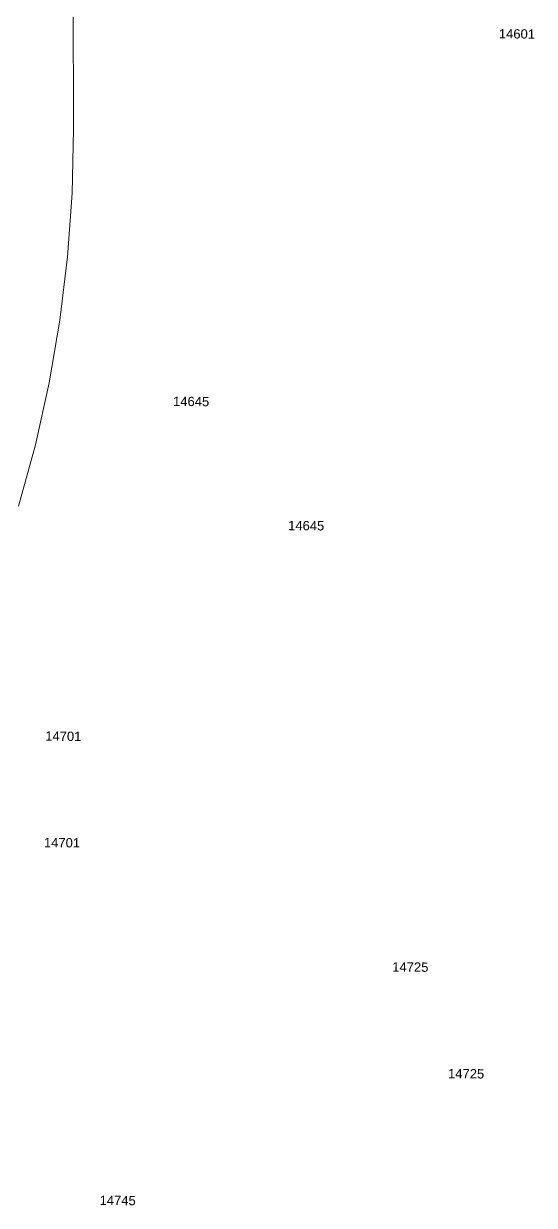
# Model space of a CAD drawing. Header units: feet. Extents: x 2808417 to 2820762, y 948624 to 970780.
# Drawn here: x 2814789 to 2815200, y 961725 to 962676 of the extents above; entities that cross this region are included whole.
import ezdxf
from ezdxf.enums import TextEntityAlignment as Align

# ---------------------------------------------------------------- set-up
doc = ezdxf.new("R2010")
doc.units = ezdxf.units.FT
doc.header["$LTSCALE"] = 0.015
doc.header["$MEASUREMENT"] = 0
doc.layers.add('Dakota County Addresses', color=7, linetype='Continuous')
doc.layers.add('Dakota County Parcels', color=7, linetype='Continuous')
doc.styles.add('Dimensions 100', font='arial.ttf')

# ---------------------------------------------------------------- blocks, each defined once
blk = doc.blocks.new('ACMAP_ANN_TEMPLATE_Dakota County Addresses')
at = {"layer": 'Dakota County Addresses', "style": 'Dimensions 100'}
blk.add_attdef('DakotaCountyAddress', text='', height=50, dxfattribs=at).set_placement((0, 0), align=Align.CENTER)

msp = doc.modelspace()

# ---------------------------------------------------------------- linework, layer by layer
at = {"layer": 'Dakota County Parcels', "lineweight": 5}
msp.add_line((2814828.72, 962590.81), (2814827.84, 962887.13), dxfattribs=at)
msp.add_lwpolyline([(2814784.36, 962287.51), (2814797.97, 962336.94), (2814809.12, 962386.98), (2814817.79, 962437.52), (2814823.95, 962488.42), (2814827.6, 962539.56), (2814828.72, 962590.81)], dxfattribs=at)

# ---------------------------------------------------------------- block references
at = {"layer": 'Dakota County Addresses', "lineweight": 5, "xscale": 0.15, "yscale": 0.15, "zscale": 0.15, "rotation": 359.5015230000861}
for p, values in [((2815185.75, 962664.16), {'DakotaCountyAddress': '14601'}), ((2815185.75, 962664.16), {'DakotaCountyAddress': '14601'}), ((2815185.75, 962664.16), {'DakotaCountyAddress': '14601'}), ((2815185.75, 962664.16), {'DakotaCountyAddress': '14601'}), ((2815185.75, 962664.16), {'DakotaCountyAddress': '14601'}), ((2815185.75, 962664.16), {'DakotaCountyAddress': '14601'}), ((2815185.75, 962664.16), {'DakotaCountyAddress': '14601'}), ((2815185.75, 962664.16), {'DakotaCountyAddress': '14601'}), ((2815185.75, 962664.16), {'DakotaCountyAddress': '14601'}), ((2815185.75, 962664.16), {'DakotaCountyAddress': '14601'}), ((2815185.75, 962664.16), {'DakotaCountyAddress': '14601'}), ((2815185.75, 962664.16), {'DakotaCountyAddress': '14601'}), ((2815185.75, 962664.16), {'DakotaCountyAddress': '14601'}), ((2815185.75, 962664.16), {'DakotaCountyAddress': '14601'}), ((2815185.75, 962664.16), {'DakotaCountyAddress': '14601'}), ((2815185.75, 962664.16), {'DakotaCountyAddress': '14601'}), ((2815185.75, 962664.16), {'DakotaCountyAddress': '14601'}), ((2815185.75, 962664.16), {'DakotaCountyAddress': '14601'}), ((2815185.75, 962664.16), {'DakotaCountyAddress': '14601'}), ((2815185.75, 962664.16), {'DakotaCountyAddress': '14601'}), ((2815185.75, 962664.16), {'DakotaCountyAddress': '14601'}), ((2815185.75, 962664.16), {'DakotaCountyAddress': '14601'}), ((2815185.75, 962664.16), {'DakotaCountyAddress': '14601'}), ((2815185.75, 962664.16), {'DakotaCountyAddress': '14601'}), ((2815185.75, 962664.16), {'DakotaCountyAddress': '14601'}), ((2815185.75, 962664.16), {'DakotaCountyAddress': '14601'}), ((2815185.75, 962664.16), {'DakotaCountyAddress': '14601'}), ((2815185.75, 962664.16), {'DakotaCountyAddress': '14601'}), ((2815185.75, 962664.16), {'DakotaCountyAddress': '14601'}), ((2815185.75, 962664.16), {'DakotaCountyAddress': '14601'}), ((2815185.75, 962664.16), {'DakotaCountyAddress': '14601'}), ((2815185.75, 962664.16), {'DakotaCountyAddress': '14601'}), ((2815185.75, 962664.16), {'DakotaCountyAddress': '14601'}), ((2815185.75, 962664.16), {'DakotaCountyAddress': '14601'}), ((2815185.75, 962664.16), {'DakotaCountyAddress': '14601'}), ((2814923.38, 962368.21), {'DakotaCountyAddress': '14645'}), ((2814923.38, 962368.21), {'DakotaCountyAddress': '14645'}), ((2814923.38, 962368.21), {'DakotaCountyAddress': '14645'}), ((2814923.38, 962368.21), {'DakotaCountyAddress': '14645'}), ((2814923.38, 962368.21), {'DakotaCountyAddress': '14645'}), ((2814923.38, 962368.21), {'DakotaCountyAddress': '14645'}), ((2814923.38, 962368.21), {'DakotaCountyAddress': '14645'}), ((2814923.38, 962368.21), {'DakotaCountyAddress': '14645'}), ((2814923.38, 962368.21), {'DakotaCountyAddress': '14645'}), ((2814923.38, 962368.21), {'DakotaCountyAddress': '14645'}), ((2814923.38, 962368.21), {'DakotaCountyAddress': '14645'}), ((2814923.38, 962368.21), {'DakotaCountyAddress': '14645'}), ((2814923.38, 962368.21), {'DakotaCountyAddress': '14645'}), ((2814923.38, 962368.21), {'DakotaCountyAddress': '14645'}), ((2814923.38, 962368.21), {'DakotaCountyAddress': '14645'}), ((2814923.38, 962368.21), {'DakotaCountyAddress': '14645'}), ((2814923.38, 962368.21), {'DakotaCountyAddress': '14645'}), ((2814923.38, 962368.21), {'DakotaCountyAddress': '14645'}), ((2814923.38, 962368.21), {'DakotaCountyAddress': '14645'}), ((2814923.38, 962368.21), {'DakotaCountyAddress': '14645'}), ((2814923.38, 962368.21), {'DakotaCountyAddress': '14645'}), ((2814923.38, 962368.21), {'DakotaCountyAddress': '14645'}), ((2814923.38, 962368.21), {'DakotaCountyAddress': '14645'}), ((2814923.38, 962368.21), {'DakotaCountyAddress': '14645'}), ((2814923.38, 962368.21), {'DakotaCountyAddress': '14645'}), ((2814923.38, 962368.21), {'DakotaCountyAddress': '14645'}), ((2814923.38, 962368.21), {'DakotaCountyAddress': '14645'}), ((2814923.38, 962368.21), {'DakotaCountyAddress': '14645'}), ((2814923.38, 962368.21), {'DakotaCountyAddress': '14645'}), ((2814923.38, 962368.21), {'DakotaCountyAddress': '14645'}), ((2814923.38, 962368.21), {'DakotaCountyAddress': '14645'}), ((2815016.04, 962268.19), {'DakotaCountyAddress': '14645'}), ((2815016.04, 962268.19), {'DakotaCountyAddress': '14645'}), ((2815016.04, 962268.19), {'DakotaCountyAddress': '14645'}), ((2815016.04, 962268.19), {'DakotaCountyAddress': '14645'}), ((2815016.04, 962268.19), {'DakotaCountyAddress': '14645'}), ((2815016.04, 962268.19), {'DakotaCountyAddress': '14645'}), ((2815016.04, 962268.19), {'DakotaCountyAddress': '14645'}), ((2815016.04, 962268.19), {'DakotaCountyAddress': '14645'}), ((2815016.04, 962268.19), {'DakotaCountyAddress': '14645'}), ((2815016.04, 962268.19), {'DakotaCountyAddress': '14645'}), ((2815016.04, 962268.19), {'DakotaCountyAddress': '14645'}), ((2815016.04, 962268.19), {'DakotaCountyAddress': '14645'}), ((2815016.04, 962268.19), {'DakotaCountyAddress': '14645'}), ((2815016.04, 962268.19), {'DakotaCountyAddress': '14645'}), ((2815016.04, 962268.19), {'DakotaCountyAddress': '14645'}), ((2815016.04, 962268.19), {'DakotaCountyAddress': '14645'}), ((2815016.04, 962268.19), {'DakotaCountyAddress': '14645'}), ((2815016.04, 962268.19), {'DakotaCountyAddress': '14645'}), ((2815016.04, 962268.19), {'DakotaCountyAddress': '14645'}), ((2815016.04, 962268.19), {'DakotaCountyAddress': '14645'}), ((2815016.04, 962268.19), {'DakotaCountyAddress': '14645'}), ((2815016.04, 962268.19), {'DakotaCountyAddress': '14645'}), ((2815016.04, 962268.19), {'DakotaCountyAddress': '14645'}), ((2815016.04, 962268.19), {'DakotaCountyAddress': '14645'}), ((2815016.04, 962268.19), {'DakotaCountyAddress': '14645'}), ((2815016.04, 962268.19), {'DakotaCountyAddress': '14645'}), ((2815016.04, 962268.19), {'DakotaCountyAddress': '14645'}), ((2815016.04, 962268.19), {'DakotaCountyAddress': '14645'}), ((2815016.04, 962268.19), {'DakotaCountyAddress': '14645'}), ((2815016.04, 962268.19), {'DakotaCountyAddress': '14645'}), ((2815016.04, 962268.19), {'DakotaCountyAddress': '14645'}), ((2815016.04, 962268.19), {'DakotaCountyAddress': '14645'}), ((2815016.04, 962268.19), {'DakotaCountyAddress': '14645'}), ((2815016.04, 962268.19), {'DakotaCountyAddress': '14645'}), ((2815016.04, 962268.19), {'DakotaCountyAddress': '14645'}), ((2815016.04, 962268.19), {'DakotaCountyAddress': '14645'}), ((2815016.04, 962268.19), {'DakotaCountyAddress': '14645'}), ((2815016.04, 962268.19), {'DakotaCountyAddress': '14645'}), ((2815016.04, 962268.19), {'DakotaCountyAddress': '14645'}), ((2815016.04, 962268.19), {'DakotaCountyAddress': '14645'}), ((2815016.04, 962268.19), {'DakotaCountyAddress': '14645'}), ((2815016.04, 962268.19), {'DakotaCountyAddress': '14645'}), ((2815016.04, 962268.19), {'DakotaCountyAddress': '14645'}), ((2815016.04, 962268.19), {'DakotaCountyAddress': '14645'}), ((2814820.46, 962098.65), {'DakotaCountyAddress': '14701'}), ((2814820.46, 962098.65), {'DakotaCountyAddress': '14701'}), ((2814820.46, 962098.65), {'DakotaCountyAddress': '14701'}), ((2814820.46, 962098.65), {'DakotaCountyAddress': '14701'}), ((2814820.46, 962098.65), {'DakotaCountyAddress': '14701'}), ((2814820.46, 962098.65), {'DakotaCountyAddress': '14701'}), ((2814820.46, 962098.65), {'DakotaCountyAddress': '14701'}), ((2814820.46, 962098.65), {'DakotaCountyAddress': '14701'}), ((2814820.46, 962098.65), {'DakotaCountyAddress': '14701'}), ((2814820.46, 962098.65), {'DakotaCountyAddress': '14701'}), ((2814820.46, 962098.65), {'DakotaCountyAddress': '14701'}), ((2814820.46, 962098.65), {'DakotaCountyAddress': '14701'}), ((2814820.46, 962098.65), {'DakotaCountyAddress': '14701'}), ((2814820.46, 962098.65), {'DakotaCountyAddress': '14701'}), ((2814820.46, 962098.65), {'DakotaCountyAddress': '14701'}), ((2814820.46, 962098.65), {'DakotaCountyAddress': '14701'}), ((2814820.46, 962098.65), {'DakotaCountyAddress': '14701'}), ((2814820.46, 962098.65), {'DakotaCountyAddress': '14701'}), ((2814820.46, 962098.65), {'DakotaCountyAddress': '14701'}), ((2814820.46, 962098.65), {'DakotaCountyAddress': '14701'}), ((2814820.46, 962098.65), {'DakotaCountyAddress': '14701'}), ((2814820.46, 962098.65), {'DakotaCountyAddress': '14701'}), ((2814820.46, 962098.65), {'DakotaCountyAddress': '14701'}), ((2814820.46, 962098.65), {'DakotaCountyAddress': '14701'}), ((2814820.46, 962098.65), {'DakotaCountyAddress': '14701'}), ((2814820.46, 962098.65), {'DakotaCountyAddress': '14701'}), ((2814820.46, 962098.65), {'DakotaCountyAddress': '14701'}), ((2814820.46, 962098.65), {'DakotaCountyAddress': '14701'}), ((2814820.46, 962098.65), {'DakotaCountyAddress': '14701'}), ((2814820.46, 962098.65), {'DakotaCountyAddress': '14701'}), ((2814819.4, 962012.91), {'DakotaCountyAddress': '14701'}), ((2814819.4, 962012.91), {'DakotaCountyAddress': '14701'}), ((2814819.4, 962012.91), {'DakotaCountyAddress': '14701'}), ((2814819.4, 962012.91), {'DakotaCountyAddress': '14701'}), ((2814819.4, 962012.91), {'DakotaCountyAddress': '14701'}), ((2814819.4, 962012.91), {'DakotaCountyAddress': '14701'}), ((2814819.4, 962012.91), {'DakotaCountyAddress': '14701'}), ((2814819.4, 962012.91), {'DakotaCountyAddress': '14701'}), ((2814819.4, 962012.91), {'DakotaCountyAddress': '14701'}), ((2814819.4, 962012.91), {'DakotaCountyAddress': '14701'}), ((2814819.4, 962012.91), {'DakotaCountyAddress': '14701'}), ((2814819.4, 962012.91), {'DakotaCountyAddress': '14701'}), ((2814819.4, 962012.91), {'DakotaCountyAddress': '14701'}), ((2814819.4, 962012.91), {'DakotaCountyAddress': '14701'}), ((2814819.4, 962012.91), {'DakotaCountyAddress': '14701'}), ((2814819.4, 962012.91), {'DakotaCountyAddress': '14701'}), ((2814819.4, 962012.91), {'DakotaCountyAddress': '14701'}), ((2814819.4, 962012.91), {'DakotaCountyAddress': '14701'}), ((2814819.4, 962012.91), {'DakotaCountyAddress': '14701'}), ((2814819.4, 962012.91), {'DakotaCountyAddress': '14701'}), ((2814819.4, 962012.91), {'DakotaCountyAddress': '14701'}), ((2814819.4, 962012.91), {'DakotaCountyAddress': '14701'}), ((2814819.4, 962012.91), {'DakotaCountyAddress': '14701'}), ((2814819.4, 962012.91), {'DakotaCountyAddress': '14701'}), ((2814819.4, 962012.91), {'DakotaCountyAddress': '14701'}), ((2814819.4, 962012.91), {'DakotaCountyAddress': '14701'}), ((2814819.4, 962012.91), {'DakotaCountyAddress': '14701'}), ((2814819.4, 962012.91), {'DakotaCountyAddress': '14701'}), ((2814819.4, 962012.91), {'DakotaCountyAddress': '14701'}), ((2814819.4, 962012.91), {'DakotaCountyAddress': '14701'}), ((2815099.88, 961912.79), {'DakotaCountyAddress': '14725'}), ((2815099.88, 961912.79), {'DakotaCountyAddress': '14725'}), ((2815099.88, 961912.79), {'DakotaCountyAddress': '14725'}), ((2815099.88, 961912.79), {'DakotaCountyAddress': '14725'}), ((2815099.88, 961912.79), {'DakotaCountyAddress': '14725'}), ((2815099.88, 961912.79), {'DakotaCountyAddress': '14725'}), ((2815099.88, 961912.79), {'DakotaCountyAddress': '14725'}), ((2815099.88, 961912.79), {'DakotaCountyAddress': '14725'}), ((2815099.88, 961912.79), {'DakotaCountyAddress': '14725'}), ((2815099.88, 961912.79), {'DakotaCountyAddress': '14725'}), ((2815099.88, 961912.79), {'DakotaCountyAddress': '14725'}), ((2815099.88, 961912.79), {'DakotaCountyAddress': '14725'}), ((2815099.88, 961912.79), {'DakotaCountyAddress': '14725'}), ((2815099.88, 961912.79), {'DakotaCountyAddress': '14725'}), ((2815099.88, 961912.79), {'DakotaCountyAddress': '14725'}), ((2815099.88, 961912.79), {'DakotaCountyAddress': '14725'}), ((2815099.88, 961912.79), {'DakotaCountyAddress': '14725'}), ((2815099.88, 961912.79), {'DakotaCountyAddress': '14725'}), ((2815099.88, 961912.79), {'DakotaCountyAddress': '14725'}), ((2815099.88, 961912.79), {'DakotaCountyAddress': '14725'}), ((2815099.88, 961912.79), {'DakotaCountyAddress': '14725'}), ((2815099.88, 961912.79), {'DakotaCountyAddress': '14725'}), ((2815099.88, 961912.79), {'DakotaCountyAddress': '14725'}), ((2815099.88, 961912.79), {'DakotaCountyAddress': '14725'}), ((2815099.88, 961912.79), {'DakotaCountyAddress': '14725'}), ((2815099.88, 961912.79), {'DakotaCountyAddress': '14725'}), ((2815099.88, 961912.79), {'DakotaCountyAddress': '14725'}), ((2815099.88, 961912.79), {'DakotaCountyAddress': '14725'}), ((2815099.88, 961912.79), {'DakotaCountyAddress': '14725'}), ((2815099.88, 961912.79), {'DakotaCountyAddress': '14725'}), ((2815144.83, 961826.9), {'DakotaCountyAddress': '14725'}), ((2815144.83, 961826.9), {'DakotaCountyAddress': '14725'}), ((2815144.83, 961826.9), {'DakotaCountyAddress': '14725'}), ((2815144.83, 961826.9), {'DakotaCountyAddress': '14725'}), ((2815144.83, 961826.9), {'DakotaCountyAddress': '14725'}), ((2815144.83, 961826.9), {'DakotaCountyAddress': '14725'}), ((2815144.83, 961826.9), {'DakotaCountyAddress': '14725'}), ((2815144.83, 961826.9), {'DakotaCountyAddress': '14725'}), ((2815144.83, 961826.9), {'DakotaCountyAddress': '14725'}), ((2815144.83, 961826.9), {'DakotaCountyAddress': '14725'}), ((2815144.83, 961826.9), {'DakotaCountyAddress': '14725'}), ((2815144.83, 961826.9), {'DakotaCountyAddress': '14725'}), ((2815144.83, 961826.9), {'DakotaCountyAddress': '14725'}), ((2815144.83, 961826.9), {'DakotaCountyAddress': '14725'}), ((2815144.83, 961826.9), {'DakotaCountyAddress': '14725'}), ((2815144.83, 961826.9), {'DakotaCountyAddress': '14725'}), ((2815144.83, 961826.9), {'DakotaCountyAddress': '14725'}), ((2815144.83, 961826.9), {'DakotaCountyAddress': '14725'}), ((2815144.83, 961826.9), {'DakotaCountyAddress': '14725'}), ((2815144.83, 961826.9), {'DakotaCountyAddress': '14725'}), ((2815144.83, 961826.9), {'DakotaCountyAddress': '14725'}), ((2815144.83, 961826.9), {'DakotaCountyAddress': '14725'}), ((2815144.83, 961826.9), {'DakotaCountyAddress': '14725'}), ((2815144.83, 961826.9), {'DakotaCountyAddress': '14725'}), ((2815144.83, 961826.9), {'DakotaCountyAddress': '14725'}), ((2815144.83, 961826.9), {'DakotaCountyAddress': '14725'}), ((2815144.83, 961826.9), {'DakotaCountyAddress': '14725'}), ((2815144.83, 961826.9), {'DakotaCountyAddress': '14725'}), ((2815144.83, 961826.9), {'DakotaCountyAddress': '14725'}), ((2815144.83, 961826.9), {'DakotaCountyAddress': '14725'}), ((2814864.21, 961724.86), {'DakotaCountyAddress': '14745'}), ((2814864.21, 961724.86), {'DakotaCountyAddress': '14745'}), ((2814864.21, 961724.86), {'DakotaCountyAddress': '14745'}), ((2814864.21, 961724.86), {'DakotaCountyAddress': '14745'}), ((2814864.21, 961724.86), {'DakotaCountyAddress': '14745'}), ((2814864.21, 961724.86), {'DakotaCountyAddress': '14745'}), ((2814864.21, 961724.86), {'DakotaCountyAddress': '14745'}), ((2814864.21, 961724.86), {'DakotaCountyAddress': '14745'}), ((2814864.21, 961724.86), {'DakotaCountyAddress': '14745'}), ((2814864.21, 961724.86), {'DakotaCountyAddress': '14745'}), ((2814864.21, 961724.86), {'DakotaCountyAddress': '14745'}), ((2814864.21, 961724.86), {'DakotaCountyAddress': '14745'}), ((2814864.21, 961724.86), {'DakotaCountyAddress': '14745'}), ((2814864.21, 961724.86), {'DakotaCountyAddress': '14745'}), ((2814864.21, 961724.86), {'DakotaCountyAddress': '14745'}), ((2814864.21, 961724.86), {'DakotaCountyAddress': '14745'}), ((2814864.21, 961724.86), {'DakotaCountyAddress': '14745'}), ((2814864.21, 961724.86), {'DakotaCountyAddress': '14745'}), ((2814864.21, 961724.86), {'DakotaCountyAddress': '14745'}), ((2814864.21, 961724.86), {'DakotaCountyAddress': '14745'}), ((2814864.21, 961724.86), {'DakotaCountyAddress': '14745'}), ((2814864.21, 961724.86), {'DakotaCountyAddress': '14745'}), ((2814864.21, 961724.86), {'DakotaCountyAddress': '14745'}), ((2814864.21, 961724.86), {'DakotaCountyAddress': '14745'}), ((2814864.21, 961724.86), {'DakotaCountyAddress': '14745'}), ((2814864.21, 961724.86), {'DakotaCountyAddress': '14745'}), ((2814864.21, 961724.86), {'DakotaCountyAddress': '14745'}), ((2814864.21, 961724.86), {'DakotaCountyAddress': '14745'}), ((2814864.21, 961724.86), {'DakotaCountyAddress': '14745'}), ((2814864.21, 961724.86), {'DakotaCountyAddress': '14745'})]:
    msp.add_blockref('ACMAP_ANN_TEMPLATE_Dakota County Addresses', p, dxfattribs=at).add_auto_attribs(values)

doc.saveas('drawing.dxf')
